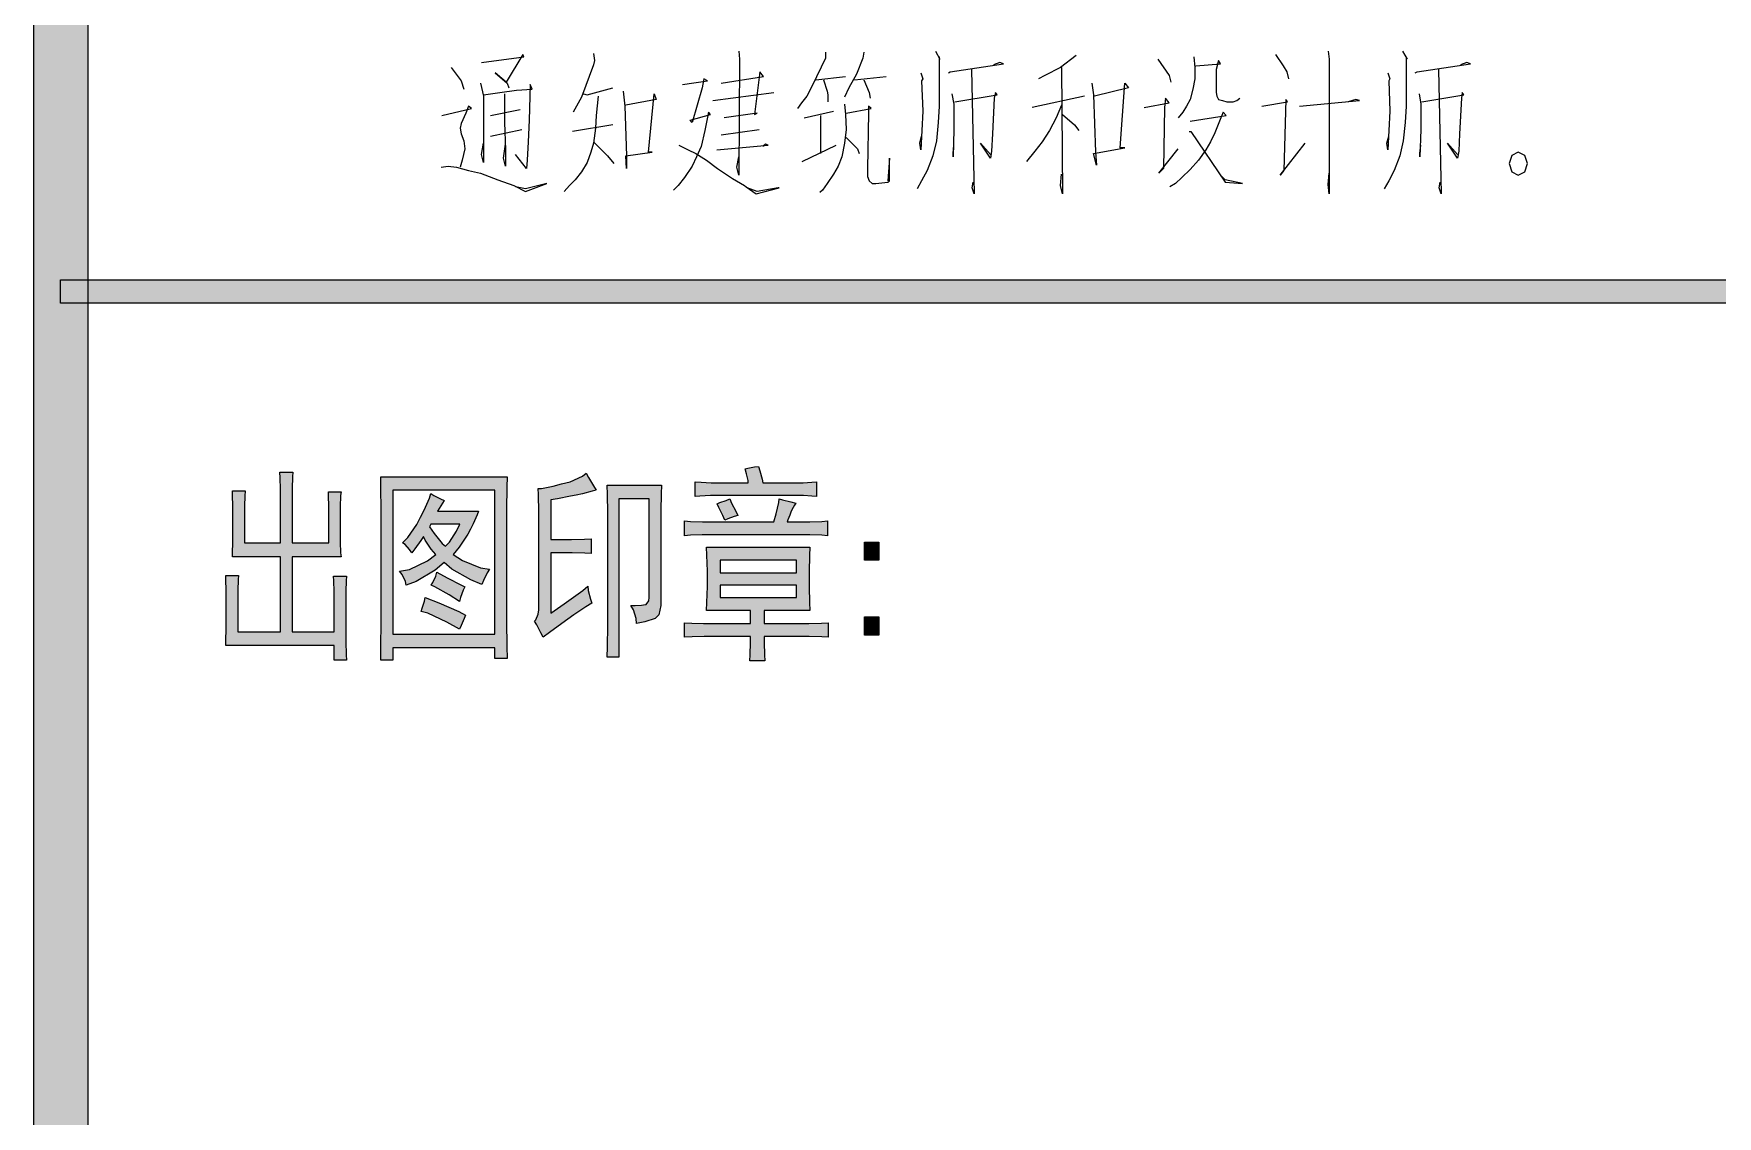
# Model space of a CAD drawing. Header units: millimetres. Extents: x 0 to 586, y 0 to 414.
# Drawn here: x 541.05 to 562.39, y 283.6 to 297.32 of the extents above; entities that cross this region are included whole.
import ezdxf

# ---------------------------------------------------------------- set-up
doc = ezdxf.new("R2010")
doc.units = ezdxf.units.MM

msp = doc.modelspace()

# ---------------------------------------------------------------- hatches: boundary and pattern name
h = msp.add_hatch(color=0)
h.dxf.hatch_style = 2
h.paths.add_polyline_path([(541.736139, 9.860139), (541.048222, 9.860139), (541.048222, 404.223361), (541.736139, 404.223361)])
h = msp.add_hatch(color=0)
h.dxf.hatch_style = 2
h.paths.add_polyline_path([(541.390417, 293.906222), (541.390417, 294.202556), (575.772139, 294.202556), (575.772139, 293.906222)])
h = msp.add_hatch(color=0)
h.dxf.hatch_style = 2
h.paths.add_polyline_path([(550.238083, 291.838944), (550.255722, 291.7825), (550.283944, 291.676667), (550.291, 291.630806), (550.749611, 291.630806), (550.802528, 291.630806), (550.915417, 291.637861), (550.971861, 291.641389), (550.971861, 291.457944), (550.915417, 291.461472), (550.806056, 291.468528), (550.756667, 291.468528), (549.694806, 291.468528), (549.627778, 291.468528), (549.493722, 291.461472), (549.43375, 291.457944), (549.43375, 291.641389), (549.511361, 291.637861), (549.638361, 291.630806), (549.68775, 291.630806), (550.107556, 291.630806), (550.107556, 291.659028), (550.086389, 291.743694), (550.06875, 291.807194), (550.1005, 291.817778), (550.188694, 291.831889)])
h = msp.add_hatch(color=0)
h.dxf.hatch_style = 2
h.paths.add_polyline_path([(543.729333, 291.5285), (543.725806, 291.461472), (543.722278, 291.338), (543.722278, 291.281556), (543.722278, 290.868806), (544.177361, 290.868806), (544.177361, 291.475583), (544.177361, 291.549667), (544.173833, 291.694306), (544.170306, 291.764861), (544.332583, 291.764861), (544.329056, 291.704889), (544.325528, 291.56025), (544.325528, 291.475583), (544.325528, 290.868806), (544.791194, 290.868806), (544.791194, 291.249806), (544.791194, 291.330944), (544.787667, 291.468528), (544.784139, 291.517917), (544.946417, 291.517917), (544.939361, 291.468528), (544.935833, 291.327417), (544.935833, 291.239222), (544.935833, 290.960528), (544.935833, 290.879389), (544.939361, 290.745333), (544.946417, 290.692417), (544.325528, 290.692417), (544.325528, 289.743444), (544.858222, 289.743444), (544.858222, 290.177361), (544.858222, 290.254972), (544.854694, 290.389028), (544.851167, 290.445472), (545.013444, 290.445472), (545.009917, 290.389028), (545.006389, 290.2585), (545.006389, 290.187944), (545.006389, 289.722278), (545.006389, 289.619972), (545.009917, 289.450639), (545.013444, 289.383611), (544.858222, 289.383611), (544.858222, 289.567056), (543.482389, 289.567056), (543.485917, 289.630556), (543.489444, 289.778722), (543.489444, 289.866917), (543.489444, 290.177361), (543.489444, 290.265556), (543.485917, 290.403139), (543.482389, 290.456056), (543.644667, 290.456056), (543.641139, 290.403139), (543.637611, 290.265556), (543.637611, 290.177361), (543.637611, 289.743444), (544.177361, 289.743444), (544.177361, 290.692417), (543.567056, 290.692417), (543.570583, 290.745333), (543.574111, 290.872333), (543.574111, 290.949944), (543.574111, 291.270972), (543.574111, 291.338), (543.570583, 291.468528), (543.567056, 291.5285)])
h = msp.add_hatch(color=0)
h.paths.add_polyline_path([(547.048972, 291.704889), (547.045444, 291.574361), (547.041917, 291.292139), (547.041917, 291.136917), (547.041917, 290.032722), (547.041917, 289.873972), (547.045444, 289.556472), (547.048972, 289.404778), (546.89375, 289.404778), (546.89375, 289.538833), (545.602583, 289.538833), (545.602583, 289.383611), (545.447361, 289.383611), (545.450889, 289.542361), (545.454417, 289.873972), (545.454417, 290.043306), (545.454417, 291.136917), (545.454417, 291.285083), (545.450889, 291.570833), (545.447361, 291.704889)])
h.paths.add_polyline_path([(546.89375, 289.711694), (546.89375, 291.539083), (545.602583, 291.539083), (545.602583, 289.711694)])
h = msp.add_hatch(color=0)
h.dxf.hatch_style = 2
h.paths.add_polyline_path([(548.124944, 290.103278), (548.047333, 290.057417), (547.895639, 289.958639), (547.818028, 289.902194), (547.743944, 289.849278), (547.588722, 289.732861), (547.507583, 289.672889), (547.479361, 289.729333), (547.426444, 289.831639), (547.398222, 289.8775), (547.415861, 289.895139), (547.444083, 289.965694), (547.451139, 290.022139), (547.451139, 291.105167), (547.451139, 291.256861), (547.447611, 291.482639), (547.444083, 291.56025), (547.486417, 291.56025), (547.634583, 291.588472), (547.740417, 291.616694), (547.849778, 291.644917), (548.005, 291.715472), (548.054389, 291.754278), (548.082611, 291.697833), (548.146111, 291.592), (548.177861, 291.539083), (548.128472, 291.524972), (548.005, 291.493222), (547.927389, 291.475583), (547.853306, 291.461472), (547.691028, 291.429722), (547.606361, 291.415611), (547.606361, 290.911139), (547.793333, 290.911139), (547.867417, 290.911139), (548.029694, 290.914667), (548.117889, 290.921722), (548.117889, 290.73475), (548.03675, 290.738278), (547.874472, 290.745333), (547.793333, 290.745333), (547.606361, 290.745333), (547.606361, 289.979806), (547.775694, 290.096222), (548.008528, 290.265556), (548.072028, 290.322), (548.079083, 290.265556), (548.107306, 290.156194)])
h = msp.add_hatch(color=0)
h.dxf.hatch_style = 2
h.paths.add_polyline_path([(549.006889, 291.602583), (549.003361, 291.493222), (548.999833, 291.2745), (548.999833, 291.168667), (548.999833, 290.166778), (548.999833, 290.075056), (548.975139, 289.958639), (548.950444, 289.933944), (548.92575, 289.912778), (548.795222, 289.866917), (548.689389, 289.84575), (548.685861, 289.90925), (548.650583, 290.022139), (548.618833, 290.075056), (548.67175, 290.075056), (548.752889, 290.078583), (548.781111, 290.085639), (548.812861, 290.089167), (548.848139, 290.135028), (548.851667, 290.177361), (548.851667, 291.426194), (548.467139, 291.426194), (548.467139, 289.422417), (548.318972, 289.422417), (548.3225, 289.552944), (548.326028, 289.821056), (548.326028, 289.962167), (548.326028, 291.136917), (548.326028, 291.249806), (548.3225, 291.482639), (548.318972, 291.602583)])
h = msp.add_hatch(color=0)
h.paths.add_polyline_path([(546.251694, 291.405028), (546.230528, 291.373278), (546.188194, 291.30625), (546.167028, 291.270972), (546.685611, 291.270972), (546.6715, 291.225111), (546.618583, 291.112222), (546.586833, 291.045194), (546.551556, 290.978167), (546.442194, 290.815889), (546.368111, 290.724167), (546.484528, 290.646556), (546.713833, 290.554833), (546.826722, 290.537194), (546.7985, 290.491333), (546.752639, 290.392556), (546.731472, 290.343167), (546.590361, 290.399611), (546.350472, 290.537194), (546.251694, 290.621861), (546.138806, 290.523083), (545.898917, 290.378444), (545.771917, 290.332583), (545.761333, 290.378444), (545.719, 290.466639), (545.68725, 290.508972), (545.810722, 290.533667), (546.040028, 290.643028), (546.145861, 290.724167), (546.089417, 290.791194), (546.011806, 290.904083), (545.990639, 290.949944), (545.955361, 290.900556), (545.881278, 290.794722), (545.842472, 290.745333), (545.81425, 290.784139), (545.757806, 290.847639), (545.726056, 290.868806), (545.793083, 290.939361), (545.905972, 291.101639), (545.951833, 291.193361), (545.997694, 291.285083), (546.064722, 291.436778), (546.082361, 291.49675), (546.121167, 291.472056), (546.205833, 291.426194)])
h.paths.add_polyline_path([(546.06825, 291.073417), (546.124694, 290.98875), (546.227, 290.86175), (546.269333, 290.826472), (546.318722, 290.879389), (546.410444, 291.016972), (546.452778, 291.105167), (546.082361, 291.105167)])
h = msp.add_hatch(color=0)
h.dxf.hatch_style = 2
h.paths.add_polyline_path([(550.809583, 291.136917), (550.887194, 291.136917), (551.038889, 291.140444), (551.112972, 291.1475), (551.112972, 290.960528), (551.038889, 290.967583), (550.887194, 290.971111), (550.809583, 290.971111), (549.596028, 290.971111), (549.521944, 290.971111), (549.373778, 290.967583), (549.299694, 290.960528), (549.299694, 291.1475), (549.377306, 291.140444), (549.525472, 291.136917), (549.596028, 291.136917), (550.432111, 291.136917), (550.460333, 291.235694), (550.495611, 291.380333), (550.499139, 291.426194), (550.541472, 291.415611), (550.647306, 291.390917), (550.710806, 291.373278), (550.693167, 291.348583), (550.661417, 291.288611), (550.647306, 291.256861), (550.633194, 291.221583), (550.6085, 291.161611), (550.601444, 291.136917)])
h = msp.add_hatch(color=0)
h.dxf.hatch_style = 2
h.paths.add_polyline_path([(549.712444, 291.362694), (549.747722, 291.380333), (549.828861, 291.408556), (549.874722, 291.426194), (549.895889, 291.373278), (549.948806, 291.270972), (549.9735, 291.218056), (549.927639, 291.203944), (549.8465, 291.172194), (549.811222, 291.158083), (549.786528, 291.214528), (549.733611, 291.316833)])
h = msp.add_hatch(color=0)
h.paths.add_polyline_path([(550.887194, 290.815889), (550.883667, 290.710056), (550.880139, 290.501917), (550.880139, 290.403139), (550.880139, 290.311417), (550.883667, 290.113861), (550.887194, 290.011556), (550.308639, 290.011556), (550.308639, 289.84575), (550.802528, 289.84575), (550.876611, 289.84575), (551.035361, 289.852806), (551.120028, 289.856333), (551.120028, 289.672889), (551.038889, 289.676417), (550.880139, 289.683472), (550.802528, 289.683472), (550.308639, 289.683472), (550.308639, 289.605861), (550.312167, 289.450639), (550.315694, 289.373028), (550.128722, 289.373028), (550.13225, 289.450639), (550.135778, 289.605861), (550.135778, 289.683472), (549.610139, 289.683472), (549.550167, 289.683472), (549.394944, 289.676417), (549.299694, 289.672889), (549.299694, 289.856333), (549.391417, 289.852806), (549.539583, 289.84575), (549.603083, 289.84575), (550.135778, 289.84575), (550.135778, 290.011556), (549.578389, 290.011556), (549.581917, 290.113861), (549.588972, 290.314944), (549.588972, 290.413722), (549.588972, 290.5125), (549.581917, 290.713583), (549.578389, 290.815889)])
h.paths.add_polyline_path([(550.717861, 290.487806), (550.717861, 290.650083), (549.75125, 290.650083), (549.75125, 290.487806)])
h.paths.add_polyline_path([(550.717861, 290.177361), (550.717861, 290.332583), (549.75125, 290.332583), (549.75125, 290.177361)])
h = msp.add_hatch(color=0)
h.dxf.hatch_style = 2
h.paths.add_polyline_path([(551.762083, 290.650083), (551.582167, 290.650083), (551.582167, 290.879389), (551.762083, 290.879389)])
h = msp.add_hatch(color=0)
h.dxf.hatch_style = 2
h.paths.add_polyline_path([(546.159972, 290.498389), (546.2905, 290.424306), (546.470417, 290.332583), (546.516278, 290.311417), (546.495111, 290.269083), (546.459833, 290.177361), (546.445722, 290.124444), (546.315194, 290.209111), (546.135278, 290.311417), (546.089417, 290.332583), (546.110583, 290.367861), (546.145861, 290.449)])
h = msp.add_hatch(color=0)
h.dxf.hatch_style = 2
h.paths.add_polyline_path([(546.011806, 290.177361), (546.184667, 290.110333), (546.438667, 289.997444), (546.523333, 289.951583), (546.505694, 289.90925), (546.466889, 289.821056), (546.445722, 289.775194), (546.286972, 289.863389), (546.043556, 289.976278), (545.958889, 290.000972), (545.973, 290.043306), (546.001222, 290.1315)])
h = msp.add_hatch(color=0)
h.dxf.hatch_style = 2
h.paths.add_polyline_path([(551.762083, 289.701111), (551.582167, 289.701111), (551.582167, 289.930417), (551.762083, 289.930417)])

# ---------------------------------------------------------------- linework, layer by layer
at = {"color": 0, "lineweight": 0}
for points in [[(541.736139, 9.860139), (541.048222, 9.860139), (541.048222, 404.223361), (541.736139, 404.223361)], [(559.985333, 295.677167), (559.953583, 295.779472), (559.868917, 295.821806), (559.787778, 295.779472), (559.7525, 295.677167), (559.787778, 295.571333), (559.868917, 295.529), (559.953583, 295.571333)], [(541.390417, 293.906222), (541.390417, 294.202556), (575.772139, 294.202556), (575.772139, 293.906222)], [(550.238083, 291.838944), (550.255722, 291.7825), (550.283944, 291.676667), (550.291, 291.630806), (550.749611, 291.630806), (550.802528, 291.630806), (550.915417, 291.637861), (550.971861, 291.641389), (550.971861, 291.457944), (550.915417, 291.461472), (550.806056, 291.468528), (550.756667, 291.468528), (549.694806, 291.468528), (549.627778, 291.468528), (549.493722, 291.461472), (549.43375, 291.457944), (549.43375, 291.641389), (549.511361, 291.637861), (549.638361, 291.630806), (549.68775, 291.630806), (550.107556, 291.630806), (550.107556, 291.659028), (550.086389, 291.743694), (550.06875, 291.807194), (550.1005, 291.817778), (550.188694, 291.831889)], [(543.729333, 291.5285), (543.725806, 291.461472), (543.722278, 291.338), (543.722278, 291.281556), (543.722278, 290.868806), (544.177361, 290.868806), (544.177361, 291.475583), (544.177361, 291.549667), (544.173833, 291.694306), (544.170306, 291.764861), (544.332583, 291.764861), (544.329056, 291.704889), (544.325528, 291.56025), (544.325528, 291.475583), (544.325528, 290.868806), (544.791194, 290.868806), (544.791194, 291.249806), (544.791194, 291.330944), (544.787667, 291.468528), (544.784139, 291.517917), (544.946417, 291.517917), (544.939361, 291.468528), (544.935833, 291.327417), (544.935833, 291.239222), (544.935833, 290.960528), (544.935833, 290.879389), (544.939361, 290.745333), (544.946417, 290.692417), (544.325528, 290.692417), (544.325528, 289.743444), (544.858222, 289.743444), (544.858222, 290.177361), (544.858222, 290.254972), (544.854694, 290.389028), (544.851167, 290.445472), (545.013444, 290.445472), (545.009917, 290.389028), (545.006389, 290.2585), (545.006389, 290.187944), (545.006389, 289.722278), (545.006389, 289.619972), (545.009917, 289.450639), (545.013444, 289.383611), (544.858222, 289.383611), (544.858222, 289.567056), (543.482389, 289.567056), (543.485917, 289.630556), (543.489444, 289.778722), (543.489444, 289.866917), (543.489444, 290.177361), (543.489444, 290.265556), (543.485917, 290.403139), (543.482389, 290.456056), (543.644667, 290.456056), (543.641139, 290.403139), (543.637611, 290.265556), (543.637611, 290.177361), (543.637611, 289.743444), (544.177361, 289.743444), (544.177361, 290.692417), (543.567056, 290.692417), (543.570583, 290.745333), (543.574111, 290.872333), (543.574111, 290.949944), (543.574111, 291.270972), (543.574111, 291.338), (543.570583, 291.468528), (543.567056, 291.5285)], [(547.048972, 291.704889), (547.045444, 291.574361), (547.041917, 291.292139), (547.041917, 291.136917), (547.041917, 290.032722), (547.041917, 289.873972), (547.045444, 289.556472), (547.048972, 289.404778), (546.89375, 289.404778), (546.89375, 289.538833), (545.602583, 289.538833), (545.602583, 289.383611), (545.447361, 289.383611), (545.450889, 289.542361), (545.454417, 289.873972), (545.454417, 290.043306), (545.454417, 291.136917), (545.454417, 291.285083), (545.450889, 291.570833), (545.447361, 291.704889)], [(548.124944, 290.103278), (548.047333, 290.057417), (547.895639, 289.958639), (547.818028, 289.902194), (547.743944, 289.849278), (547.588722, 289.732861), (547.507583, 289.672889), (547.479361, 289.729333), (547.426444, 289.831639), (547.398222, 289.8775), (547.415861, 289.895139), (547.444083, 289.965694), (547.451139, 290.022139), (547.451139, 291.105167), (547.451139, 291.256861), (547.447611, 291.482639), (547.444083, 291.56025), (547.486417, 291.56025), (547.634583, 291.588472), (547.740417, 291.616694), (547.849778, 291.644917), (548.005, 291.715472), (548.054389, 291.754278), (548.082611, 291.697833), (548.146111, 291.592), (548.177861, 291.539083), (548.128472, 291.524972), (548.005, 291.493222), (547.927389, 291.475583), (547.853306, 291.461472), (547.691028, 291.429722), (547.606361, 291.415611), (547.606361, 290.911139), (547.793333, 290.911139), (547.867417, 290.911139), (548.029694, 290.914667), (548.117889, 290.921722), (548.117889, 290.73475), (548.03675, 290.738278), (547.874472, 290.745333), (547.793333, 290.745333), (547.606361, 290.745333), (547.606361, 289.979806), (547.775694, 290.096222), (548.008528, 290.265556), (548.072028, 290.322), (548.079083, 290.265556), (548.107306, 290.156194)], [(549.006889, 291.602583), (549.003361, 291.493222), (548.999833, 291.2745), (548.999833, 291.168667), (548.999833, 290.166778), (548.999833, 290.075056), (548.975139, 289.958639), (548.950444, 289.933944), (548.92575, 289.912778), (548.795222, 289.866917), (548.689389, 289.84575), (548.685861, 289.90925), (548.650583, 290.022139), (548.618833, 290.075056), (548.67175, 290.075056), (548.752889, 290.078583), (548.781111, 290.085639), (548.812861, 290.089167), (548.848139, 290.135028), (548.851667, 290.177361), (548.851667, 291.426194), (548.467139, 291.426194), (548.467139, 289.422417), (548.318972, 289.422417), (548.3225, 289.552944), (548.326028, 289.821056), (548.326028, 289.962167), (548.326028, 291.136917), (548.326028, 291.249806), (548.3225, 291.482639), (548.318972, 291.602583)], [(546.89375, 289.711694), (546.89375, 291.539083), (545.602583, 291.539083), (545.602583, 289.711694)], [(546.251694, 291.405028), (546.230528, 291.373278), (546.188194, 291.30625), (546.167028, 291.270972), (546.685611, 291.270972), (546.6715, 291.225111), (546.618583, 291.112222), (546.586833, 291.045194), (546.551556, 290.978167), (546.442194, 290.815889), (546.368111, 290.724167), (546.484528, 290.646556), (546.713833, 290.554833), (546.826722, 290.537194), (546.7985, 290.491333), (546.752639, 290.392556), (546.731472, 290.343167), (546.590361, 290.399611), (546.350472, 290.537194), (546.251694, 290.621861), (546.138806, 290.523083), (545.898917, 290.378444), (545.771917, 290.332583), (545.761333, 290.378444), (545.719, 290.466639), (545.68725, 290.508972), (545.810722, 290.533667), (546.040028, 290.643028), (546.145861, 290.724167), (546.089417, 290.791194), (546.011806, 290.904083), (545.990639, 290.949944), (545.955361, 290.900556), (545.881278, 290.794722), (545.842472, 290.745333), (545.81425, 290.784139), (545.757806, 290.847639), (545.726056, 290.868806), (545.793083, 290.939361), (545.905972, 291.101639), (545.951833, 291.193361), (545.997694, 291.285083), (546.064722, 291.436778), (546.082361, 291.49675), (546.121167, 291.472056), (546.205833, 291.426194)], [(550.809583, 291.136917), (550.887194, 291.136917), (551.038889, 291.140444), (551.112972, 291.1475), (551.112972, 290.960528), (551.038889, 290.967583), (550.887194, 290.971111), (550.809583, 290.971111), (549.596028, 290.971111), (549.521944, 290.971111), (549.373778, 290.967583), (549.299694, 290.960528), (549.299694, 291.1475), (549.377306, 291.140444), (549.525472, 291.136917), (549.596028, 291.136917), (550.432111, 291.136917), (550.460333, 291.235694), (550.495611, 291.380333), (550.499139, 291.426194), (550.541472, 291.415611), (550.647306, 291.390917), (550.710806, 291.373278), (550.693167, 291.348583), (550.661417, 291.288611), (550.647306, 291.256861), (550.633194, 291.221583), (550.6085, 291.161611), (550.601444, 291.136917)], [(549.712444, 291.362694), (549.747722, 291.380333), (549.828861, 291.408556), (549.874722, 291.426194), (549.895889, 291.373278), (549.948806, 291.270972), (549.9735, 291.218056), (549.927639, 291.203944), (549.8465, 291.172194), (549.811222, 291.158083), (549.786528, 291.214528), (549.733611, 291.316833)], [(546.06825, 291.073417), (546.124694, 290.98875), (546.227, 290.86175), (546.269333, 290.826472), (546.318722, 290.879389), (546.410444, 291.016972), (546.452778, 291.105167), (546.082361, 291.105167)], [(550.887194, 290.815889), (550.883667, 290.710056), (550.880139, 290.501917), (550.880139, 290.403139), (550.880139, 290.311417), (550.883667, 290.113861), (550.887194, 290.011556), (550.308639, 290.011556), (550.308639, 289.84575), (550.802528, 289.84575), (550.876611, 289.84575), (551.035361, 289.852806), (551.120028, 289.856333), (551.120028, 289.672889), (551.038889, 289.676417), (550.880139, 289.683472), (550.802528, 289.683472), (550.308639, 289.683472), (550.308639, 289.605861), (550.312167, 289.450639), (550.315694, 289.373028), (550.128722, 289.373028), (550.13225, 289.450639), (550.135778, 289.605861), (550.135778, 289.683472), (549.610139, 289.683472), (549.550167, 289.683472), (549.394944, 289.676417), (549.299694, 289.672889), (549.299694, 289.856333), (549.391417, 289.852806), (549.539583, 289.84575), (549.603083, 289.84575), (550.135778, 289.84575), (550.135778, 290.011556), (549.578389, 290.011556), (549.581917, 290.113861), (549.588972, 290.314944), (549.588972, 290.413722), (549.588972, 290.5125), (549.581917, 290.713583), (549.578389, 290.815889)], [(551.762083, 290.650083), (551.582167, 290.650083), (551.582167, 290.879389), (551.762083, 290.879389)], [(550.717861, 290.487806), (550.717861, 290.650083), (549.75125, 290.650083), (549.75125, 290.487806)], [(546.159972, 290.498389), (546.2905, 290.424306), (546.470417, 290.332583), (546.516278, 290.311417), (546.495111, 290.269083), (546.459833, 290.177361), (546.445722, 290.124444), (546.315194, 290.209111), (546.135278, 290.311417), (546.089417, 290.332583), (546.110583, 290.367861), (546.145861, 290.449)], [(550.717861, 290.177361), (550.717861, 290.332583), (549.75125, 290.332583), (549.75125, 290.177361)], [(546.011806, 290.177361), (546.184667, 290.110333), (546.438667, 289.997444), (546.523333, 289.951583), (546.505694, 289.90925), (546.466889, 289.821056), (546.445722, 289.775194), (546.286972, 289.863389), (546.043556, 289.976278), (545.958889, 290.000972), (545.973, 290.043306), (546.001222, 290.1315)], [(551.762083, 289.701111), (551.582167, 289.701111), (551.582167, 289.930417), (551.762083, 289.930417)]]:
    msp.add_lwpolyline(points, close=True, dxfattribs=at)
for points in [[(546.724417, 296.95775), (547.260639, 297.031833), (547.250056, 297.060056), (547.038389, 296.710806), (546.900806, 296.827222), (547.048972, 296.696694), (547.073667, 296.636722)], [(548.146111, 297.074167), (548.156694, 296.985972), (548.146111, 296.929528), (547.994417, 296.520306), (547.888583, 296.329806)], [(549.987611, 297.102389), (549.998194, 297.000083), (549.987611, 295.529), (549.962917, 295.631306), (549.987611, 295.761833)], [(551.08475, 297.088278), (551.08475, 297.014194), (550.918944, 296.664944), (550.848389, 296.534417), (550.781361, 296.446222), (550.731972, 296.375667)], [(551.571583, 297.088278), (551.561, 297.014194), (551.479861, 296.813111), (551.384611, 296.636722), (551.328167, 296.520306)], [(552.48175, 297.102389), (552.538194, 297.000083), (552.527611, 297.031833), (552.527611, 296.724917), (552.527611, 296.710806), (552.527611, 296.403889), (552.517028, 296.199278), (552.492333, 295.966444), (552.446472, 295.775944), (552.375917, 295.588972), (552.305361, 295.458444), (552.248917, 295.356139)], [(552.644028, 296.827222), (552.668722, 296.841333), (553.342528, 296.943639), (553.296667, 296.95775), (553.215528, 296.929528)], [(554.263278, 297.045944), (554.065722, 296.897778), (553.868167, 296.795472), (553.787028, 296.753139)], [(555.300444, 297.000083), (555.441556, 296.795472), (555.46625, 296.710806)], [(555.755528, 297.031833), (555.769639, 296.897778), (555.769639, 296.753139), (555.744944, 296.622611), (555.709667, 296.492083), (555.663806, 296.403889), (555.617944, 296.329806), (555.557972, 296.25925)], [(555.780222, 296.915417), (556.094194, 296.943639), (556.0695, 296.985972), (556.03775, 296.869556), (556.03775, 296.76725), (556.03775, 296.679056), (556.03775, 296.580278), (556.048333, 296.534417), (556.0695, 296.492083), (556.118889, 296.477972), (556.175333, 296.460333), (556.256472, 296.460333), (556.302333, 296.477972), (556.337611, 296.506194)], [(556.792694, 297.060056), (556.887944, 296.915417), (556.933806, 296.841333), (556.954972, 296.753139)], [(557.459444, 297.102389), (557.470028, 297.000083), (557.470028, 295.296167), (557.459444, 295.412583), (557.470028, 295.557222)], [(558.401361, 297.102389), (558.461333, 297.000083), (558.447222, 297.031833), (558.447222, 296.724917), (558.447222, 296.710806), (558.447222, 296.403889), (558.436639, 296.199278), (558.411944, 295.966444), (558.366083, 295.775944), (558.295528, 295.588972), (558.2285, 295.458444), (558.168528, 295.356139)], [(558.563639, 296.827222), (558.588333, 296.841333), (559.265667, 296.943639), (559.216278, 296.95775), (559.135139, 296.929528)], [(546.339889, 296.897778), (546.466889, 296.724917), (546.502167, 296.622611)], [(546.713833, 296.696694), (546.749111, 296.534417), (546.749111, 295.87825), (546.749111, 295.691278), (546.724417, 295.793583), (546.749111, 295.938222)], [(549.275, 296.679056), (549.5925, 296.724917), (549.543111, 296.753139), (549.521944, 296.636722), (549.394944, 296.199278), (549.37025, 296.2275), (549.627778, 296.301583), (549.603083, 296.329806), (549.557222, 296.096972), (549.511361, 295.892361), (549.451389, 295.761833), (549.394944, 295.645417), (549.299694, 295.500778), (549.218556, 295.398472), (549.158583, 295.342028)], [(549.765361, 296.696694), (550.301583, 296.781361), (550.255722, 296.841333), (550.185167, 296.301583), (550.220444, 296.315694), (549.800639, 296.25925)], [(550.964806, 296.739028), (551.33875, 296.781361)], [(551.060056, 296.739028), (551.105917, 296.594389), (551.1165, 296.548528), (551.1165, 296.460333)], [(551.455167, 296.739028), (551.853806, 296.781361)], [(551.571583, 296.739028), (551.642139, 296.580278), (551.652722, 296.506194)], [(552.294778, 296.827222), (552.319472, 296.753139), (552.305361, 296.724917), (552.319472, 296.343917), (552.294778, 295.850028), (552.284194, 295.938222), (552.305361, 296.026417)], [(552.936833, 296.869556), (552.972111, 295.296167), (552.947417, 295.37025), (552.958, 295.440806)], [(554.079833, 296.897778), (554.090417, 295.296167), (554.065722, 295.398472), (554.079833, 295.543111)], [(554.464361, 296.696694), (554.485528, 296.548528), (554.510222, 295.821806), (554.520806, 295.659528), (554.485528, 295.807694), (554.880639, 295.87825), (554.824194, 295.87825), (554.880639, 296.696694), (554.930028, 296.636722), (554.496111, 296.534417)], [(558.214389, 296.827222), (558.239083, 296.753139), (558.2285, 296.724917), (558.239083, 296.343917), (558.214389, 295.850028), (558.203806, 295.938222), (558.2285, 296.026417)], [(558.856444, 296.869556), (558.891722, 295.296167), (558.867028, 295.37025), (558.881139, 295.440806)], [(546.749111, 296.548528), (546.95725, 296.580278), (547.168917, 296.6085), (547.366472, 296.622611), (547.341778, 296.679056), (547.331194, 296.2275), (547.317083, 295.952333), (547.3065, 295.7195), (547.295917, 295.617194), (547.154806, 295.793583)], [(547.017222, 296.562639), (547.017222, 296.199278), (547.027806, 295.850028), (547.027806, 295.835917), (547.027806, 295.645417), (547.003111, 295.747722), (547.027806, 295.924111)], [(548.206083, 296.534417), (548.181389, 296.287472), (548.170806, 296.128722), (548.146111, 295.938222), (548.110833, 295.821806), (548.064972, 295.691278), (547.994417, 295.574861), (547.913278, 295.472556), (547.842722, 295.398472), (547.772167, 295.324389)], [(548.019111, 296.562639), (548.064972, 296.548528), (548.389528, 296.636722)], [(548.520056, 296.594389), (548.541222, 296.403889), (548.565917, 295.775944), (548.565917, 295.617194), (548.555333, 295.775944), (548.890472, 295.821806), (548.844611, 295.821806), (548.915167, 296.562639), (548.939861, 296.492083), (548.555333, 296.418)], [(549.659528, 296.477972), (550.432111, 296.580278)], [(552.689889, 296.562639), (552.714583, 296.432111), (552.714583, 296.111083), (552.704, 295.761833), (552.704, 295.807694), (552.714583, 295.91)], [(552.725167, 296.460333), (553.261389, 296.548528), (553.240222, 296.580278), (553.226111, 296.506194), (553.204944, 296.054639), (553.190833, 295.835917), (553.18025, 295.747722), (553.05325, 295.938222), (553.18025, 295.793583)], [(554.369111, 296.534417), (553.705889, 296.389778)], [(555.127583, 296.389778), (555.441556, 296.446222), (555.395694, 296.506194), (555.385111, 296.389778), (555.371, 295.617194), (555.314556, 295.557222), (555.557972, 295.864139)], [(556.619833, 296.403889), (556.944389, 296.460333), (556.923222, 296.492083), (556.898528, 295.588972), (556.852667, 295.529), (557.166639, 295.938222)], [(557.096083, 296.403889), (557.854556, 296.477972), (557.808694, 296.492083), (557.713444, 296.460333)], [(558.613028, 296.562639), (558.634194, 296.432111), (558.634194, 296.111083), (558.623611, 295.761833), (558.623611, 295.807694), (558.634194, 295.91)], [(558.644778, 296.460333), (559.181, 296.548528), (559.159833, 296.580278), (559.14925, 296.506194), (559.124556, 296.054639), (559.113972, 295.835917), (559.099861, 295.747722), (558.972861, 295.938222), (559.099861, 295.793583)], [(546.223472, 296.287472), (546.597417, 296.375667), (546.562139, 296.403889), (546.526861, 296.315694), (546.466889, 296.185167), (546.456306, 296.128722), (546.466889, 296.054639), (546.502167, 295.966444), (546.516278, 295.864139), (546.481, 295.7195), (546.456306, 295.631306)], [(546.840833, 296.287472), (547.214778, 296.361556)], [(550.816639, 296.25925), (551.187056, 296.343917)], [(551.328167, 296.432111), (551.33875, 296.301583), (551.349333, 296.111083), (551.328167, 295.938222), (551.292889, 295.761833), (551.247028, 295.645417), (551.187056, 295.543111), (551.105917, 295.426694), (551.049472, 295.342028), (551.014194, 295.310278)], [(551.024778, 296.287472), (551.024778, 295.807694)], [(551.349333, 296.315694), (551.666833, 296.375667), (551.631556, 296.403889), (551.631556, 296.315694), (551.617444, 295.617194), (551.617444, 295.514889), (551.642139, 295.458444), (551.677417, 295.426694), (551.723278, 295.426694), (551.874972, 295.440806), (551.899667, 295.458444), (551.899667, 295.747722), (551.874972, 295.458444)], [(554.079833, 296.418), (554.009278, 296.25925), (553.928139, 296.096972), (553.832889, 295.952333), (553.741167, 295.835917), (553.635333, 295.705389)], [(554.090417, 296.301583), (554.242111, 296.171056), (554.298556, 296.096972)], [(555.709667, 296.213389), (556.16475, 296.287472), (556.129472, 296.329806), (556.083611, 296.213389), (556.023639, 296.06875), (555.967194, 295.952333), (555.907222, 295.850028), (555.8155, 295.7195), (555.709667, 295.603083), (555.603833, 295.500778), (555.522694, 295.426694), (555.452139, 295.384361)], [(546.840833, 296.026417), (547.235944, 296.111083)], [(548.389528, 296.171056), (547.878, 296.082861)], [(549.765361, 296.040528), (550.245139, 296.111083)], [(555.699083, 296.082861), (555.72025, 296.082861), (556.154167, 295.440806), (556.372889, 295.426694), (556.154167, 295.472556), (556.094194, 295.529)], [(548.146111, 295.952333), (548.3225, 295.775944), (548.403639, 295.677167)], [(549.229139, 295.91), (549.345556, 295.850028), (549.440806, 295.807694), (549.578389, 295.7195), (549.7195, 295.617194), (549.906472, 295.486667), (550.058167, 295.398472), (550.079333, 295.384361), (550.209861, 295.296167), (550.499139, 295.37025), (550.488556, 295.37025), (550.220444, 295.324389), (550.093444, 295.37025)], [(549.708917, 295.850028), (550.361556, 295.91), (550.326278, 295.924111), (550.291, 295.892361)], [(550.791944, 295.705389), (551.222333, 295.91)], [(551.349333, 296.008778), (551.490444, 295.864139), (551.515139, 295.807694)], [(546.212889, 295.631306), (546.304611, 295.645417), (546.410444, 295.631306), (546.562139, 295.588972), (546.713833, 295.557222), (546.932556, 295.472556), (547.133639, 295.398472), (547.285333, 295.324389), (547.553444, 295.426694), (547.285333, 295.356139), (547.154806, 295.384361)]]:
    msp.add_lwpolyline(points, dxfattribs=at)

doc.saveas('drawing.dxf')
